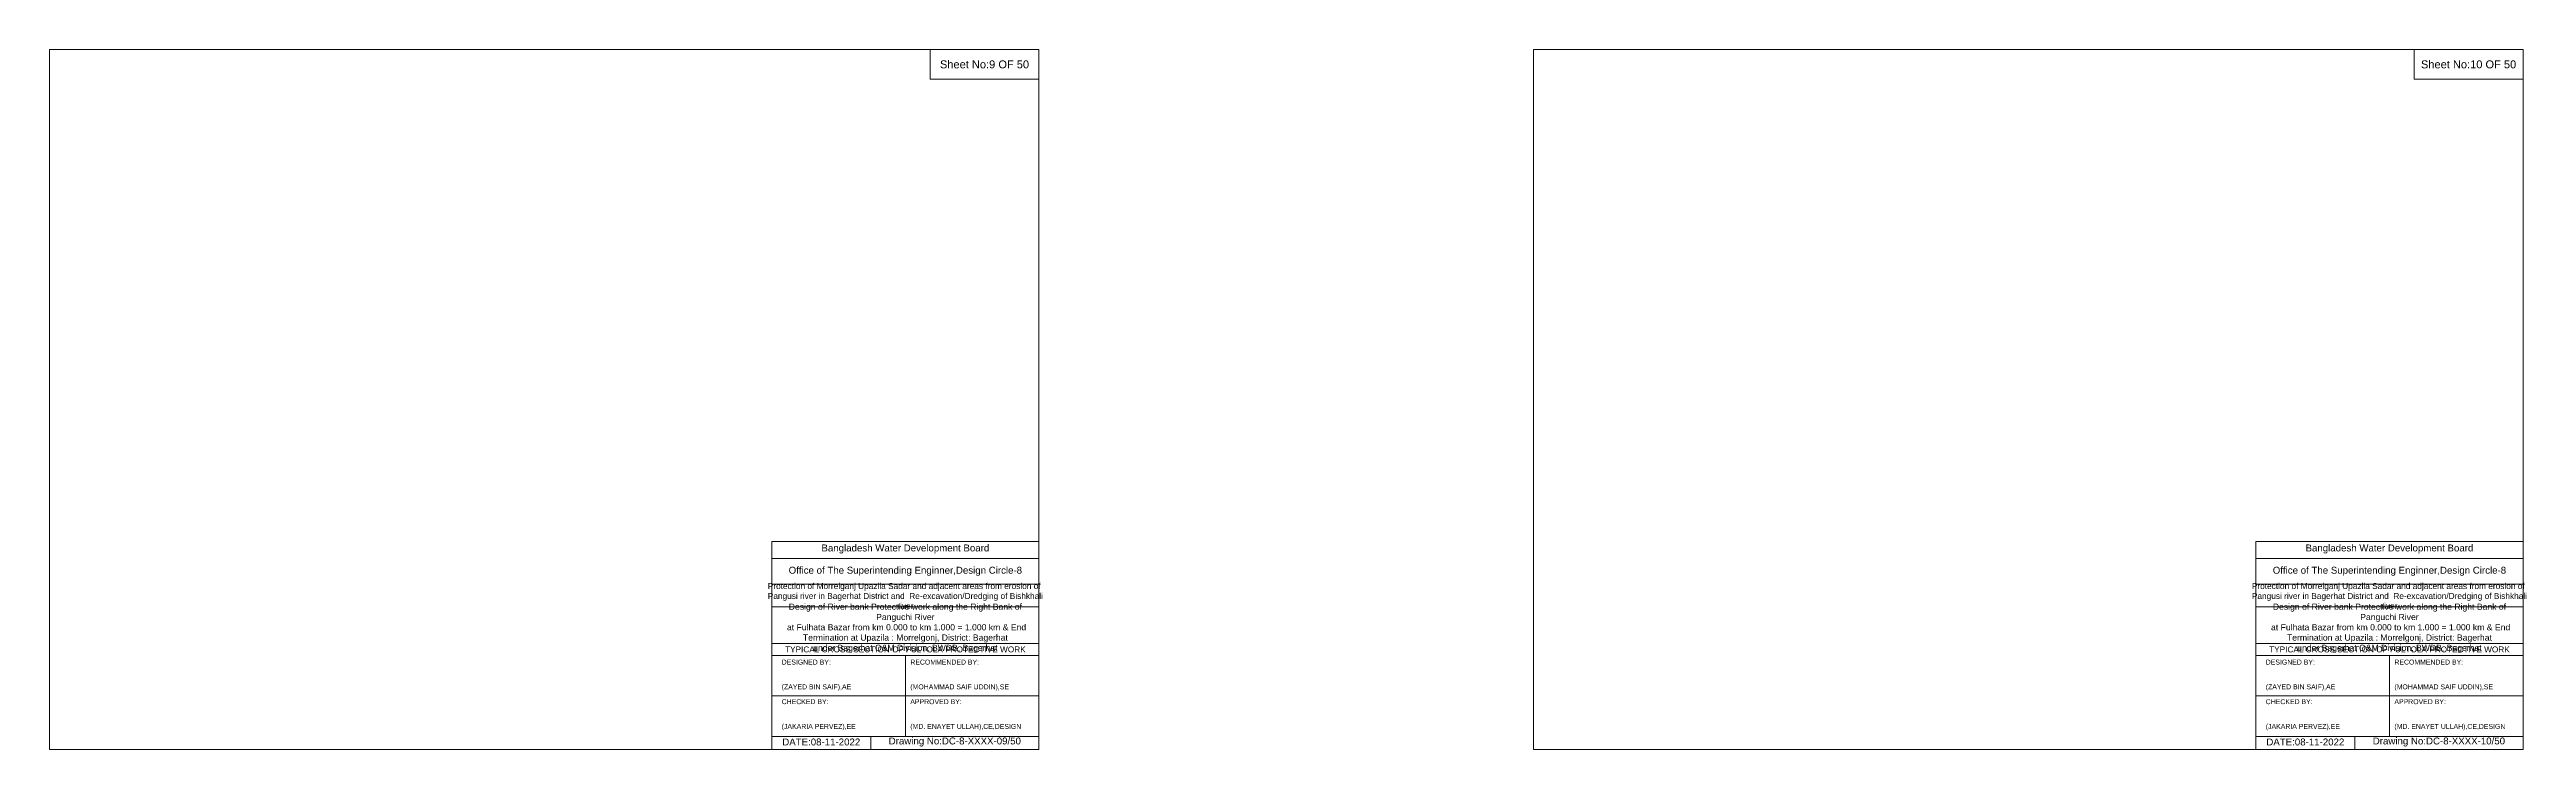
# Model space of a CAD drawing. Header units: inches. Extents: x 89000 to 322785, y -7193 to 1854.
# Drawn here: x 237750 to 262785, y -5217 to 1854 of the extents above; entities that cross this region are included whole.
import ezdxf

# ---------------------------------------------------------------- set-up
doc = ezdxf.new("R2010")
doc.units = ezdxf.units.IN
doc.header["$LTSCALE"] = 7
doc.header["$MEASUREMENT"] = 0
doc.layers.add('Cross Section Labels', color=7, linetype='Continuous', lineweight=9)
doc.styles.get("Standard").update_dxf_attribs({"font": 'arial.ttf'})

msp = doc.modelspace()

# ---------------------------------------------------------------- linework, layer by layer
at = {"layer": 'Cross Section Labels'}
for points in [[(237750, 1853.98568), (247750, 1853.98568), (247750, -5217.01432), (237750, -5217.01432)], [(246650, 1853.98568), (247750, 1853.98568), (247750, 1553.98568), (246650, 1553.98568)], [(252750, 1853.98568), (262750, 1853.98568), (262750, -5217.01432), (252750, -5217.01432)], [(261650, 1853.98568), (262750, 1853.98568), (262750, 1553.98568), (261650, 1553.98568)]]:
    msp.add_lwpolyline(points, close=True, dxfattribs=at)
for points in [[(245050, -5217.01432), (245050, -3117.01432), (247750, -3117.01432)], [(260050, -5217.01432), (260050, -3117.01432), (262750, -3117.01432)], [(245050, -3287.01432), (247750, -3287.01432)], [(260050, -3287.01432), (262750, -3287.01432)], [(245050, -3547.01432), (247750, -3547.01432)], [(260050, -3547.01432), (262750, -3547.01432)], [(245050, -3777.01432), (247750, -3777.01432)], [(260050, -3777.01432), (262750, -3777.01432)], [(245050, -4147.01432), (247750, -4147.01432)], [(260050, -4147.01432), (262750, -4147.01432)], [(245050, -4267.01432), (247750, -4267.01432)], [(246400, -4267.01432), (246400, -5087.01432)], [(260050, -4267.01432), (262750, -4267.01432)], [(261400, -4267.01432), (261400, -5087.01432)], [(245050, -4677.01432), (247750, -4677.01432)], [(260050, -4677.01432), (262750, -4677.01432)], [(245050, -5087.01432), (247750, -5087.01432)], [(246050, -5087.01432), (246050, -5217.01432)], [(260050, -5087.01432), (262750, -5087.01432)], [(261050, -5087.01432), (261050, -5217.01432)]]:
    msp.add_lwpolyline(points, dxfattribs=at)

# ---------------------------------------------------------------- texts
at = {"layer": 'Cross Section Labels', "attachment_point": 5}
for s, insert, char_height in [('Sheet No:9 OF 50', (247200, 1703.98568), 80), ('Sheet No:10 OF 50', (262200, 1703.98568), 80), ('Bangladesh Water Development Board', (246400, -3192.01432), 70), ('Bangladesh Water Development Board', (261400, -3192.01432), 70), ('Office of The Superintending Enginner,Design Circle-8', (246400, -3417.01432), 70), ('Office of The Superintending Enginner,Design Circle-8', (261400, -3417.01432), 70)]:
    msp.add_mtext(s, dxfattribs=dict(at, insert=insert, char_height=char_height))
at = {"layer": 'Cross Section Labels'}
for s, insert, char_height, width, attachment_point in [('Protection of Morrelganj Upazila Sadar and adjacent areas from erosion of  Pangusi river in Bagerhat District and  Re-excavation/Dredging of Bishkhali river', (246400, -3667.01432), 60, 2800, 5), ('Design of River bank Protective work along the Right Bank of Panguchi River^J at Fulhata Bazar from km 0.000 to km 1.000 = 1.000 km & End Termination at Upazila : Morrelgonj, District: Bagerhat ^Junder Bagerhat O&M Division, BWDB, Bagerhat', (246400, -3992.01432), 62.34004938, 2700, 5), ('Protection of Morrelganj Upazila Sadar and adjacent areas from erosion of  Pangusi river in Bagerhat District and  Re-excavation/Dredging of Bishkhali river', (261400, -3667.01432), 60, 2800, 5), ('Design of River bank Protective work along the Right Bank of Panguchi River^J at Fulhata Bazar from km 0.000 to km 1.000 = 1.000 km & End Termination at Upazila : Morrelgonj, District: Bagerhat ^Junder Bagerhat O&M Division, BWDB, Bagerhat', (261400, -3992.01432), 62.34004938, 2700, 5), ('TYPICAL CROSS SECTION OF FULTOLA PROTECTIVE WORK', (246400, -4207.01432), 59.5765532, 2800, 5), ('TYPICAL CROSS SECTION OF FULTOLA PROTECTIVE WORK', (261400, -4207.01432), 59.5765532, 2800, 5), ('DESIGNED BY:^J^J^J(ZAYED BIN SAIF),AE', (245150, -4467.01432), 50, 1400, 4), ('RECOMMENDED BY:^J^J^J(MOHAMMAD SAIF UDDIN),SE', (246450, -4467.01432), 50, 1400, 4), ('DESIGNED BY:^J^J^J(ZAYED BIN SAIF),AE', (260150, -4467.01432), 50, 1400, 4), ('RECOMMENDED BY:^J^J^J(MOHAMMAD SAIF UDDIN),SE', (261450, -4467.01432), 50, 1400, 4), ('CHECKED BY:^J^J^J(JAKARIA PERVEZ),EE', (245150, -4867.01432), 50, 1400, 4), ('APPROVED BY:^J^J^J(MD. ENAYET ULLAH),CE,DESIGN', (246450, -4867.01432), 50, 1400, 4), ('CHECKED BY:^J^J^J(JAKARIA PERVEZ),EE', (260150, -4867.01432), 50, 1400, 4), ('APPROVED BY:^J^J^J(MD. ENAYET ULLAH),CE,DESIGN', (261450, -4867.01432), 50, 1400, 4), ('DATE:08-11-2022', (245550, -5142.01432), 70, 1400, 5), ('Drawing No:DC-8-XXXX-09/50', (246900, -5142.01432), 70, 2200, 5), ('DATE:08-11-2022', (260550, -5142.01432), 70, 1400, 5), ('Drawing No:DC-8-XXXX-10/50', (261900, -5142.01432), 70, 2200, 5)]:
    msp.add_mtext(s, dxfattribs=dict(at, insert=insert, char_height=char_height, width=width, attachment_point=attachment_point))

doc.saveas('drawing.dxf')
